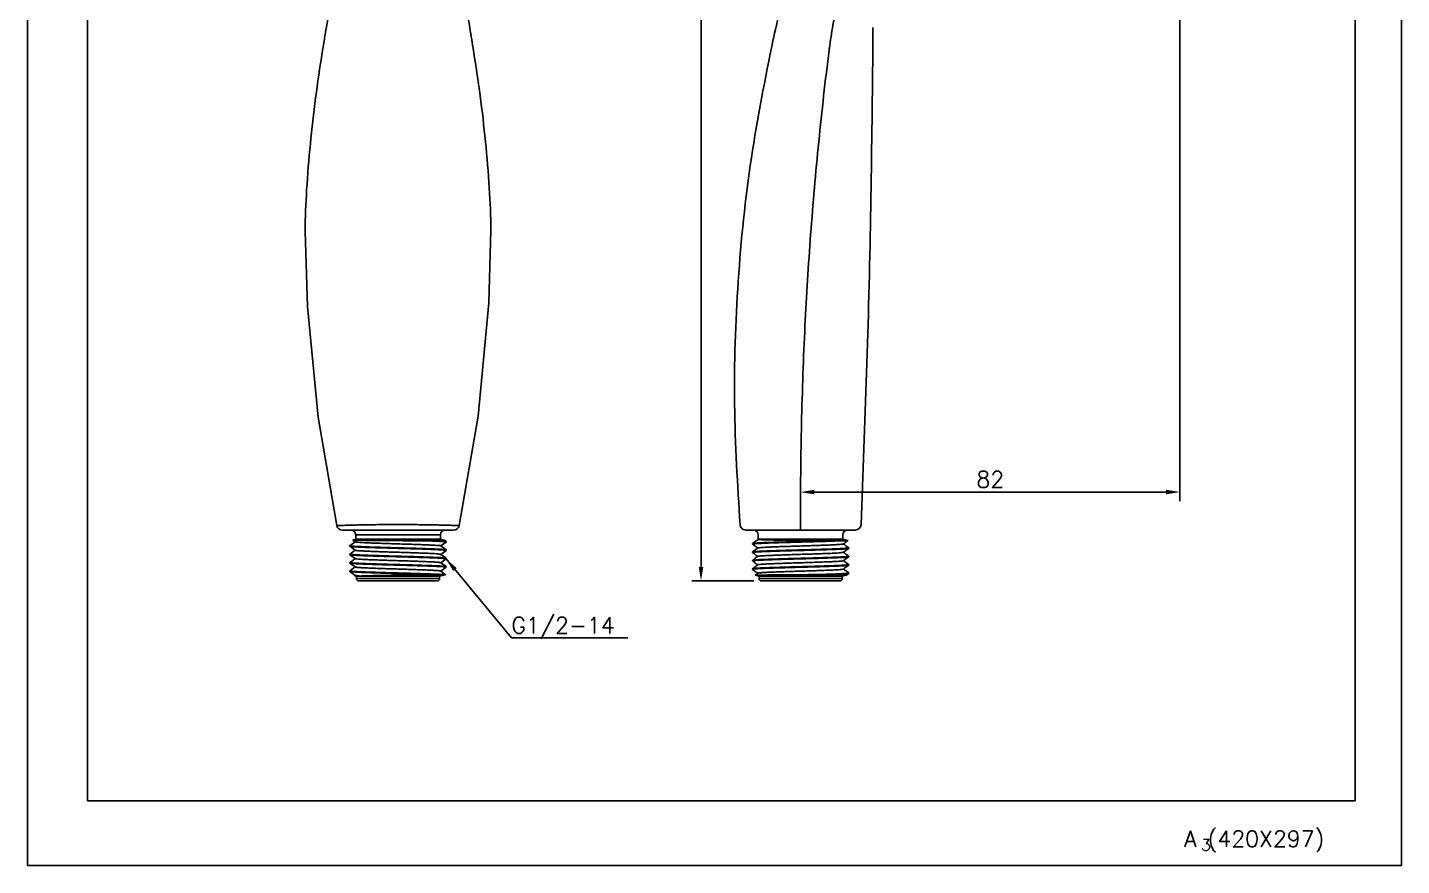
# Model space of a CAD drawing. Extents: x -1802 to -1505, y -7177 to -6757.
# Drawn here: x -1802.3 to -1505.3, y -7177 to -6995.7 of the extents above; entities that cross this region are included whole.
import ezdxf

# ---------------------------------------------------------------- set-up
doc = ezdxf.new("R2010")
doc.units = 0
doc.header["$LTSCALE"] = 5
doc.header["$MEASUREMENT"] = 0
doc.layers.get('0').update_dxf_attribs({"color": 2, "linetype": 'CONTINUOUS'})
for name, color, linetype in [('D', 2, 'CONTINUOUS'), ('DWG', 7, 'CONTINUOUS'), ('TXT', 4, 'CONTINUOUS')]:
    doc.layers.add(name, color=color, linetype=linetype)
doc.styles.add('GHS', font='romans', dxfattribs={"bigfont": 'ghs'})
doc.dimstyles.new('STANDARD$7', dxfattribs={"dimtxt": 3.5, "dimasz": 3, "dimexe": 1, "dimexo": 1, "dimgap": 1, "dimtad": 1, "dimdec": 4, "dimzin": 0, "dimdsep": 46, "dimtxsty": 'GHS', "dimcen": 1, "dimclrd": 256, "dimclre": 256, "dimclrt": 256, "dimadec": 3, "dimazin": 0, "dimtfac": 1, "dimtdec": 4, "dimtmove": 0, "dimatfit": 0, "dimfxl": 0, "dimtolj": 1, "dimtzin": 0, "dimlwd": -1, "dimlwe": -1, "dimarcsym": 0})

# ---------------------------------------------------------------- blocks, each defined once
blk = doc.blocks.new('BORDER')
for p, q in [((1.00000000000004, 1.00000000000004), (0, 1.00000000000004)), ((0, 1.00000000000004), (0, 0)), ((0, 0), (1.00000000000004, 0))]:
    blk.add_line(p, q)

msp = doc.modelspace()

# ---------------------------------------------------------------- linework, layer by layer
at = {"layer": 'D', "color": 2}
for p, q in [((-1656.7477346866, -6864.900858355369), (-1656.7477346866, -7112.367525693599)), ((-1553.228495841197, -6942.290187967841), (-1553.228495841197, -7098.170144921132)), ((-1635.226603688978, -7101.914151729467), (-1635.226603688978, -7094.170144921132)), ((-1632.226603688978, -7096.170144921132), (-1556.228495841197, -7096.170144921132)), ((-1645.373753361874, -7115.367525693599), (-1658.7477346866, -7115.367525693599))]:
    msp.add_line(p, q, dxfattribs=at)
for points in [[(-1632.226603688978, -7095.670144921132), (-1632.226603688978, -7096.670144921132), (-1635.226603688978, -7096.170144921132)], [(-1556.228495841197, -7095.670144921132), (-1556.228495841197, -7096.670144921132), (-1553.228495841197, -7096.170144921132)], [(-1657.2477346866, -7112.367525693599), (-1656.2477346866, -7112.367525693599), (-1656.7477346866, -7115.367525693599)]]:
    msp.add_solid(points, dxfattribs=at)
at = {"layer": 'DWG'}
for p, q in [((-1635.22653999392, -7104.391533423235), (-1635.226603465297, -7103.414181411838)), ((-1734.247275172061, -7104.391533425678), (-1710.245629510919, -7104.391533425678)), ((-1732.639156449204, -7107.764195253107), (-1731.504718008633, -7106.925033423106)), ((-1732.003285320347, -7106.556216227107), (-1731.999624780061, -7106.55314455225)), ((-1731.488247772918, -7106.937217536535), (-1732.003285320347, -7106.556216227107)), ((-1731.396483844918, -7106.391533425678), (-1731.999626860633, -7106.553145109679)), ((-1731.396483844918, -7105.391533425678), (-1713.096483844918, -7105.391533425678)), ((-1731.396483844918, -7105.391533425678), (-1731.396483844918, -7106.391533425678)), ((-1731.396483844918, -7106.391533425678), (-1713.096483844918, -7106.391533425678)), ((-1715.661883296061, -7106.72646991625), (-1713.071867887204, -7106.72646991625)), ((-1713.096483844918, -7105.391533425678), (-1713.096483844918, -7106.391533425678)), ((-1713.096483844918, -7106.391533425678), (-1712.146927701204, -7106.645966227678)), ((-1711.853811241204, -7106.992871598821), (-1712.988249681204, -7107.832033423107)), ((-1712.146948436919, -7106.645960673107), (-1712.13082452149, -7106.652298000821)), ((-1712.13082452149, -7106.652298000821), (-1711.853811240633, -7106.857195253107)), ((-1711.846483844918, -7106.868033432821), (-1711.853811240633, -7106.857195253107)), ((-1711.846483844918, -7106.982033418821), (-1711.853811241204, -7106.992871598821)), ((-1711.846483844918, -7106.868033425679), (-1711.846483844918, -7106.982033425678)), ((-1623.420624763207, -7104.391533424665), (-1647.072135364264, -7104.391533427154)), ((-1644.527346802226, -7106.435703615824), (-1644.523511354971, -7106.43248438428)), ((-1644.370680298057, -7106.391533426515), (-1644.473251182011, -7106.419017210635)), ((-1644.370680299073, -7105.391533424778), (-1644.370680298057, -7106.391533426515)), ((-1626.070680298689, -7106.391533423032), (-1644.370680298057, -7106.391533426515)), ((-1627.170647030405, -7106.726469914398), (-1630.323086804633, -7106.726469916459)), ((-1626.070680298797, -7105.391533424772), (-1626.070680298689, -7106.391533423032)), ((-1626.070680298689, -7106.391533423032), (-1625.0172253232, -7106.673805835123)), ((-1625.013728233162, -7106.676741841046), (-1625.0172253232, -7106.673805835123)), ((-1732.646483844918, -7107.775033420821), (-1732.639156449204, -7107.764195253107)), ((-1732.646483844918, -7107.775033425678), (-1732.646483844918, -7107.889033425678)), ((-1732.646483844918, -7107.889033384536), (-1732.639156448633, -7107.899871598821)), ((-1732.639156449204, -7109.578195253107), (-1732.646483805775, -7109.58900834625)), ((-1732.646483844918, -7109.589033425678), (-1732.646483844918, -7109.703033425678)), ((-1732.639156448633, -7109.713871598821), (-1732.646483838918, -7109.703023592249)), ((-1731.504718008633, -7108.739033423107), (-1732.639156448633, -7107.899871598821)), ((-1732.639156449204, -7109.578195253107), (-1731.504718008633, -7108.739033423107)), ((-1731.504718008633, -7110.553033422821), (-1732.639156448633, -7109.713871598821)), ((-1731.488247772918, -7108.751217536535), (-1731.504718008633, -7108.739033423107)), ((-1713.00471991749, -7107.819849314536), (-1712.988249681204, -7107.832033423107)), ((-1713.00471991749, -7109.633849314536), (-1712.988249681204, -7109.646033422821)), ((-1712.988249681204, -7107.832033423107), (-1711.853811240633, -7108.671195253107)), ((-1711.853811241204, -7108.806871598821), (-1712.988249681204, -7109.646033422821)), ((-1712.988249681204, -7109.646033422821), (-1711.853811240633, -7110.485195253107)), ((-1711.853811240633, -7108.671195253107), (-1711.846483850919, -7108.682043265964)), ((-1711.853811241204, -7108.806871598821), (-1711.846483844918, -7108.796033233392)), ((-1711.846483844918, -7108.682033425678), (-1711.846483844918, -7108.796033425679)), ((-1645.620680297744, -7107.321533426477), (-1645.620680299199, -7107.435533427403)), ((-1645.613352902579, -7109.124695253901), (-1645.620680299253, -7109.135533426368)), ((-1645.620680299253, -7109.135533426368), (-1645.620680297226, -7109.249533426389)), ((-1645.613352902857, -7109.260371598066), (-1645.620680297226, -7109.249533426389)), ((-1624.820680299544, -7108.228533423495), (-1624.828007693919, -7108.217695251816)), ((-1624.828007694192, -7108.353371595984), (-1624.820680297522, -7108.342533423514)), ((-1624.828007695424, -7110.031695251709), (-1624.820680298861, -7110.042533424669)), ((-1624.828007693509, -7110.167371597159), (-1624.820680299032, -7110.156533423405)), ((-1624.820680299544, -7108.228533423495), (-1624.820680297522, -7108.342533423514)), ((-1624.820680298861, -7110.042533424669), (-1624.820680299032, -7110.156533423405)), ((-1732.639156440061, -7111.39219524625), (-1732.646483838918, -7111.40302359225)), ((-1732.646483844918, -7111.403033425679), (-1732.646483844918, -7111.517033425678)), ((-1732.639156448633, -7111.527871598535), (-1732.646483836347, -7111.517045204535)), ((-1732.639156440061, -7111.39219524625), (-1732.039613245204, -7110.948723093964)), ((-1732.638234361204, -7111.391533425678), (-1732.639156440061, -7111.39219524625)), ((-1731.504718008633, -7112.367033422821), (-1732.639156448633, -7111.527871598535)), ((-1732.639156449204, -7113.206195252821), (-1731.504718008633, -7112.367033422821)), ((-1732.039618028919, -7110.948726632821), (-1731.504718008633, -7110.553033422821)), ((-1731.488247772918, -7110.565217536536), (-1731.504718008633, -7110.553033422821)), ((-1731.488247772918, -7112.379217536535), (-1731.504718008633, -7112.367033422821)), ((-1713.00471991749, -7111.44784931425), (-1712.988249681204, -7111.460033422821)), ((-1711.853811241204, -7110.620871598821), (-1712.988249681204, -7111.460033422821)), ((-1712.988249681204, -7111.460033422821), (-1711.853811240633, -7112.299195253107)), ((-1711.853811241204, -7112.434871598535), (-1712.988249681204, -7113.274033422821)), ((-1711.853811240633, -7110.485195253107), (-1711.846483844918, -7110.496033233392)), ((-1711.853811241204, -7110.620871598821), (-1711.846483844918, -7110.61003343025)), ((-1711.853811240633, -7112.299195253107), (-1711.846483844918, -7112.31003343025)), ((-1711.853811241204, -7112.434871598535), (-1711.846483844918, -7112.424033665107)), ((-1711.846483844918, -7110.496033425678), (-1711.846483844918, -7110.610033425678)), ((-1711.846483844918, -7112.310033425678), (-1711.846483844918, -7112.424033425678)), ((-1645.613352904088, -7110.938695253791), (-1645.620680297282, -7110.949533425353)), ((-1645.620680297282, -7110.949533425353), (-1645.620680298736, -7111.06353342628)), ((-1645.613352902174, -7111.07437159924), (-1645.620680298736, -7111.06353342628)), ((-1645.613352902116, -7112.752695252777), (-1645.620680298791, -7112.763533425243)), ((-1645.620680298791, -7112.763533425243), (-1645.620680298048, -7112.877533427457)), ((-1645.613352901486, -7112.888371600418), (-1645.620680298048, -7112.877533427457)), ((-1624.828007693457, -7111.845695250692), (-1624.820680296889, -7111.856533423655)), ((-1624.828007695014, -7111.981371597051), (-1624.820680298344, -7111.970533424582)), ((-1624.820680296889, -7111.856533423655), (-1624.820680298344, -7111.970533424582)), ((-1732.639156449204, -7113.206195252821), (-1732.646483836347, -7113.217045204536)), ((-1732.646483844918, -7113.217033425678), (-1732.646483844918, -7113.331033425678)), ((-1732.639156448633, -7113.341871598535), (-1732.646483804061, -7113.33105897425)), ((-1731.504717863204, -7114.181033530535), (-1732.639156448633, -7113.341871598535)), ((-1731.642786524061, -7114.283173732822), (-1731.504717863204, -7114.181033530535)), ((-1731.639006614918, -7114.286357261107), (-1731.642786524061, -7114.283173732822)), ((-1731.638987672918, -7114.286362341964), (-1731.246483844918, -7114.391533425678)), ((-1731.488247772918, -7114.193217536535), (-1731.504717863204, -7114.181033530535)), ((-1731.246483844918, -7114.391533425678), (-1713.246483844919, -7114.391533425678)), ((-1731.246483844918, -7114.391533425678), (-1731.246483844918, -7114.891533425678)), ((-1731.246483844918, -7114.891533425678), (-1713.246483844919, -7114.891533425678)), ((-1730.746483587204, -7115.391533425678), (-1713.746484102633, -7115.391533425678)), ((-1714.763292252347, -7114.01640455625), (-1712.560832924632, -7114.01640455625)), ((-1711.953356098633, -7114.04504089025), (-1713.246483844919, -7114.391533425678)), ((-1713.246483844919, -7114.391533425678), (-1713.246483844919, -7114.891533425678)), ((-1713.00471991749, -7113.26184931425), (-1712.988249681204, -7113.274033422821)), ((-1712.988249681204, -7113.274033422821), (-1711.94988945749, -7114.042130383393)), ((-1645.063496084483, -7114.165701617766), (-1644.220680299332, -7114.391533426641)), ((-1644.220680299332, -7114.391533426641), (-1626.220680297523, -7114.391533423433)), ((-1644.220680299332, -7114.391533426641), (-1644.220680297542, -7114.891533425316)), ((-1626.220680297017, -7114.8915334243), (-1644.220680297542, -7114.891533425316)), ((-1626.720680297377, -7115.391533425678), (-1643.720680296161, -7115.391533425678)), ((-1627.998364630184, -7114.016404554055), (-1631.432782959045, -7114.016404556316)), ((-1625.312786327177, -7114.148263967541), (-1626.220680297523, -7114.391533423433)), ((-1626.220680297523, -7114.391533423433), (-1626.220680297017, -7114.8915334243)), ((-1625.296373259875, -7114.141810415782), (-1625.312786327177, -7114.148263967541)), ((-1624.828007692769, -7113.659695251869), (-1624.820680298399, -7113.670533423546)), ((-1624.828007694331, -7113.795371598227), (-1624.820680296377, -7113.784533423564)), ((-1624.820680298399, -7113.670533423546), (-1624.820680296377, -7113.784533423564))]:
    msp.add_line(p, q, dxfattribs=at)
for points in [[(-1735.467201685204, -7103.414054865964), (-1739.51789292349, -7079.99924501625), (-1741.80185540149, -7056.031660376536), (-1742.344053303776, -7039.719921127107)], [(-1702.152455943204, -7039.532424063107), (-1702.63748185149, -7055.211203575964), (-1704.93983982549, -7079.72330912425), (-1709.025733106061, -7103.414191803107)]]:
    msp.add_lwpolyline(points, dxfattribs=at)
for centre, radius, start, end in [((-1734.247270196061, -7103.141533425678), 1.25, 192.5926319561871, 270.0000011461119), ((-1710.24567797549, -7103.141533425678), 1.25, 270.0020099592962, 347.401442410195), ((-1623.418451621508, -7103.141533423991), 1.24999999936, 270.0000000984883, 357.5638617606839), ((-1732.396483844918, -7105.391533425678), 0.9999999999999998, 0, 89.99999829951365), ((-1712.096483844919, -7105.391533425678), 0.9999999999999998, 90.00000170051241, 180), ((-1645.370680298622, -7105.391533427079), 0.9999999989799999, 6.305335156032889e-09, 90.00000000618809), ((-1625.070680299254, -7105.391533422468), 0.9999999989799999, 94.99988284487985, 180.0000000063053), ((-1730.746483844919, -7114.891533425678), 0.4999999999999999, 180, 270), ((-1713.746483844918, -7114.891533425678), 0.4999999999999999, 270, 0), ((-1643.720680297956, -7114.891533427), 0.50000000076, 180.0000000063053, 270.0000000062923), ((-1626.720680297883, -7114.891533424811), 0.50000000076, 270.0000000062923, 6.305335156032889e-09)]:
    msp.add_arc(centre, radius, start, end, dxfattribs=at)
for points in [[(-1639.499914970236, -6991.144323476487), (-1641.043057062416, -6997.729592179848)], [(-1627.928753507603, -6993.583149757749), (-1628.237073230523, -6995.198094781647), (-1629.012547977927, -7000.149477871206)], [(-1619.634880300389, -7002.359074633127), (-1619.620898190562, -7000.475783193764), (-1619.603431550678, -6997.855024587753), (-1619.593830500102, -6996.244003851737)], [(-1619.613302034003, -6996.080465659887), (-1619.605771858538, -6996.085520177829), (-1619.597652255151, -6996.091967379894), (-1619.593551753263, -6996.097164466615), (-1619.593135857387, -6996.099385985379)], [(-1619.612629337368, -6995.976313691496), (-1619.605050597835, -6995.981379668036), (-1619.596948198868, -6995.987781296706), (-1619.592846858388, -6995.992937056099), (-1619.592422475812, -6995.995166061914)], [(-1619.593830500102, -6996.244003851737), (-1619.593010342837, -6996.099386614196)], [(-1619.593010265425, -6996.099385090435), (-1619.592344730442, -6996.001068493137), (-1619.592297758543, -6995.995165172564)], [(-1619.592323701544, -6995.99841324656), (-1619.589998705448, -6995.776498908265)], [(-1619.589998705448, -6995.776498908265), (-1619.588513080966, -6995.671868950445)], [(-1641.142938696448, -6998.176555007134), (-1645.871800656629, -7023.895820736065), (-1648.710682901032, -7050.524937384957), (-1649.505462572748, -7077.249595412023), (-1648.317768054796, -7103.244964794655)], [(-1641.043057329686, -6997.729591696459), (-1641.142938756558, -6998.176550140901)], [(-1641.142785058812, -6998.176604360153), (-1641.140093342754, -6998.172588229942), (-1641.131268833373, -6998.168544632804), (-1641.116580411344, -6998.165495725281), (-1641.09602337786, -6998.163456242565), (-1641.037284686478, -6998.162464465744), (-1641.009758835664, -6998.163146777641)], [(-1629.012547977927, -7000.149477871206), (-1629.068740640324, -7000.585748885012)], [(-1629.068740640324, -7000.585748885012), (-1630.243888015058, -7010.432571574194), (-1631.303601365797, -7020.375775381528), (-1632.242145118323, -7030.386225763766), (-1633.054460778046, -7040.424675880037), (-1633.731649223137, -7050.357404076123), (-1634.280562265947, -7060.236159132081), (-1634.722397556763, -7070.579416592059), (-1635.039573608805, -7081.408226105123)], [(-1622.169513089676, -7103.194668436533), (-1620.960444938824, -7070.410505755169), (-1620.10145084887, -7036.558102265783), (-1619.641562910023, -7003.205956809026)], [(-1619.660780105796, -7003.185930416126), (-1619.655410308794, -7003.189735371926), (-1619.646176252585, -7003.197530685969), (-1619.641890496737, -7003.203922166432), (-1619.641727600583, -7003.205929765239)], [(-1619.641562592064, -7003.205937797886), (-1619.638547420081, -7002.827824081927), (-1619.638116520516, -7002.773233364078)], [(-1619.638116509902, -7002.773230190838), (-1619.634880300389, -7002.359074633127)], [(-1635.039573608805, -7081.408226105123), (-1635.150731877424, -7087.36526385557), (-1635.215690674988, -7093.160537933311), (-1635.226603688978, -7103.414151729467)], [(-1648.317564346012, -7103.244948009735), (-1648.220680025717, -7103.634126218284), (-1647.948408922064, -7104.032675399042), (-1647.54544576577, -7104.298347429532), (-1647.071883609407, -7104.391533426124)], [(-1627.170647030407, -7106.726469914397), (-1628.254870389617, -7106.770144045372), (-1629.498209293875, -7106.813818610811), (-1630.872271935615, -7106.857493699914), (-1632.345671850459, -7106.901169168743), (-1633.884767196148, -7106.944845331629), (-1635.454408697644, -7106.988522339784), (-1637.018710317026, -7107.032199329782), (-1638.541921159763, -7107.075875802849), (-1639.989260336369, -7107.119552128072), (-1641.327677562236, -7107.163228647789), (-1642.526593380666, -7107.206905191648), (-1643.558619796529, -7107.250581715565), (-1644.400180610381, -7107.294258112727), (-1645.032054189152, -7107.337934402419), (-1645.439810179826, -7107.381610856258), (-1645.614131080267, -7107.42528697982), (-1645.611856805655, -7107.428811915869)], [(-1644.489066957585, -7106.479044473485), (-1644.810862881952, -7106.717097329099), (-1645.233846180548, -7107.029985031616), (-1645.61335290327, -7107.310695252721)], [(-1645.594028505165, -7107.310004324108), (-1645.593817496122, -7107.300778322531), (-1645.358742884006, -7107.256599707117), (-1644.886739209401, -7107.212421027186), (-1644.188847090913, -7107.168242872589), (-1643.281377118733, -7107.124064950755), (-1642.185533261927, -7107.079887030395), (-1640.926930573661, -7107.035709302569), (-1639.534980731561, -7106.991531682765), (-1638.042223746775, -7106.947354472093), (-1636.483538688371, -7106.90317747573), (-1634.895328081541, -7106.859000078147), (-1633.314720375068, -7106.814822673955), (-1631.778681567892, -7106.77064611481), (-1630.323086804631, -7106.726469916459)], [(-1644.527346800946, -7106.43570361363), (-1644.478914018312, -7106.471533383985)], [(-1644.523511354974, -7106.432484384279), (-1644.510418750785, -7106.429602407515)], [(-1644.510418750785, -7106.429602407515), (-1644.488462592242, -7106.426918674812)], [(-1644.478914012251, -7106.47153346408), (-1644.489066957585, -7106.479044473485)], [(-1644.488462592242, -7106.426918674812), (-1644.457756356956, -7106.425407255308)], [(-1644.462444226382, -7106.459349315814), (-1644.478914012251, -7106.47153346408)], [(-1644.465927825393, -7106.456840679995), (-1644.314050765868, -7106.418328346417)], [(-1644.457756356956, -7106.425407255308), (-1644.369445553456, -7106.420985345405)], [(-1644.369445553456, -7106.420985345405), (-1644.314050765868, -7106.418328346417)], [(-1644.314050765868, -7106.418328346417), (-1644.053866484331, -7106.442396935502), (-1643.599575549361, -7106.466295744633), (-1642.96235752253, -7106.489993803383), (-1642.14316128324, -7106.5138547084), (-1641.15047631377, -7106.537932811385), (-1640.00934392924, -7106.562018057706), (-1638.757927896336, -7106.585820592226), (-1637.42673272785, -7106.609307848477), (-1636.028408463366, -7106.632756966004), (-1634.580747134507, -7106.656336304161), (-1633.122464887304, -7106.679893900989), (-1631.69477325234, -7106.703251249173), (-1630.323086804631, -7106.726469916459)], [(-1627.170647030407, -7106.726469914397), (-1626.38652229758, -7106.716038596045), (-1625.765572991037, -7106.705508508295), (-1625.323335236491, -7106.694886902513), (-1625.073306285092, -7106.684286878157), (-1625.013463145165, -7106.677201960234)], [(-1625.962446577663, -7107.378533379444), (-1625.635599561425, -7107.136743572358), (-1625.212615914433, -7106.823855355668), (-1625.013728233164, -7106.676741841045)], [(-1645.620680297226, -7109.24953342639), (-1645.614318515031, -7109.230072855388)], [(-1624.820680299548, -7108.228533423493), (-1624.936778682432, -7108.271712532335), (-1625.288330467657, -7108.315440923398), (-1625.868192231236, -7108.359225646354), (-1626.654029632463, -7108.402583851423), (-1627.622986053885, -7108.445546706372), (-1628.761844637163, -7108.488579096738), (-1630.042073064295, -7108.531552029819), (-1631.440879243125, -7108.57464584826), (-1632.921473015406, -7108.617675048673), (-1634.472409563908, -7108.661243245164), (-1636.045899748194, -7108.704965868632), (-1637.588705476856, -7108.748352200378), (-1639.061952874001, -7108.791255014644), (-1640.455931262152, -7108.834331338452), (-1641.729968598926, -7108.877279128927), (-1642.863140103242, -7108.920346182439), (-1643.824390663279, -7108.963305804222), (-1644.595459555013, -7109.006263227966), (-1645.159406268376, -7109.049224908387), (-1645.505113241055, -7109.092453420572), (-1645.61821899318, -7109.122629542828)], [(-1624.820680298861, -7110.04253342467), (-1624.935507836358, -7110.085475118905), (-1625.281510164602, -7110.12880006585), (-1625.854637601446, -7110.172362683299), (-1626.635552477561, -7110.215677145767), (-1627.603469588177, -7110.258752135282), (-1628.747296987042, -7110.302063475412), (-1630.029660727432, -7110.345154540608), (-1631.424395823327, -7110.388154512659), (-1632.902761476181, -7110.43114232153), (-1634.437761540771, -7110.474278787939), (-1635.985157448596, -7110.517274694293), (-1637.520558163503, -7110.56041088981), (-1638.999039974055, -7110.603378052232), (-1640.403883822808, -7110.646661974267), (-1641.704866605861, -7110.690386746545), (-1642.856242937931, -7110.734064026049), (-1643.822723495739, -7110.777223440618), (-1644.596927645184, -7110.820357394347), (-1645.161788443761, -7110.863449730389), (-1645.505299564689, -7110.906488227221), (-1645.618213479101, -7110.936627284214)], [(-1645.614335690817, -7111.044108811444), (-1645.505492640652, -7111.020524324342), (-1645.161964397728, -7110.977466359172), (-1644.592925716773, -7110.934100853841), (-1643.814989785382, -7110.890841818607), (-1642.847161344865, -7110.847692962541), (-1641.698748892435, -7110.804169595703), (-1640.406309133942, -7110.760739638965), (-1639.010799944293, -7110.717728540977), (-1637.531396774934, -7110.674719449694), (-1635.995101101133, -7110.631551491702), (-1634.446570324987, -7110.588524011046), (-1632.910267065753, -7110.545356034848), (-1631.430850658355, -7110.5023469551), (-1630.035208232787, -7110.459332231555), (-1628.742494950299, -7110.415893112119), (-1627.593940881445, -7110.372363337898), (-1626.626115489697, -7110.329212445119), (-1625.84829130442, -7110.285956800992), (-1625.279375477861, -7110.242598531531), (-1624.935878685888, -7110.199544531728), (-1624.823151588925, -7110.169441413175)], [(-1645.614318515031, -7109.230072855388), (-1645.505299566827, -7109.206488226973), (-1645.161788445899, -7109.163449730141), (-1644.596927647321, -7109.120357394098), (-1643.822723497876, -7109.07722344037), (-1642.856242937878, -7109.034064027084), (-1641.704866607999, -7108.990386746296), (-1640.403883821471, -7108.946661973112), (-1638.999039974002, -7108.903378053266), (-1637.520558162166, -7108.860410888653), (-1635.985157448543, -7108.817274695329), (-1634.437761542909, -7108.774278787691), (-1632.902761477035, -7108.73114231909), (-1631.424395824181, -7108.68815451022), (-1630.029660727372, -7108.645154541647), (-1628.747296986989, -7108.602063476447), (-1627.60346958684, -7108.558752134125), (-1626.635552479706, -7108.515677145515), (-1625.854637600109, -7108.472362682142), (-1625.281510164549, -7108.428800066886), (-1624.935507837212, -7108.385475116466), (-1624.823159749533, -7108.355444797054)], [(-1645.613352902636, -7107.446371600365), (-1645.2287446827, -7107.730855357675), (-1644.805761036871, -7108.043743575139), (-1644.533824035438, -7108.244911890173)], [(-1644.478914016323, -7108.285533468355), (-1644.810862879981, -7108.531097328084), (-1645.23384617986, -7108.843985032792), (-1645.613352902577, -7109.124695253902)], [(-1645.613352902856, -7109.260371598067), (-1645.228744684211, -7109.544855357564), (-1644.805761037091, -7109.85774357284), (-1644.533824033474, -7110.058911889155)], [(-1644.478914017833, -7110.099533468245), (-1644.810862879294, -7110.345097329261), (-1645.233846180087, -7110.657985030491), (-1645.613352901897, -7110.938695255075)], [(-1645.611856805655, -7107.428811915869), (-1645.604578001639, -7107.436369862078)], [(-1645.59337158036, -7107.318176514123), (-1645.594028505165, -7107.310004324108)], [(-1644.533824035438, -7108.244911890173), (-1644.478914018531, -7108.285533381687)], [(-1644.533824033474, -7110.058911889155), (-1644.478914020041, -7110.099533381575)], [(-1644.462444224417, -7108.273349314795), (-1644.478914016323, -7108.285533468355)], [(-1644.462444225921, -7110.087349314688), (-1644.478914017833, -7110.099533468245)], [(-1644.455720291252, -7110.085003776906), (-1644.456240453775, -7110.083399528316), (-1644.258563707005, -7110.037586138204), (-1643.833782719736, -7109.99177274914), (-1643.192571402177, -7109.945959359734), (-1642.351042134665, -7109.900145968792), (-1641.330340895422, -7109.854332579311), (-1640.156115894086, -7109.808519189481), (-1638.857873102122, -7109.762705799046), (-1637.468234805526, -7109.716892408525), (-1636.022119881407, -7109.671079019015), (-1634.555866359219, -7109.625265628281), (-1633.106318303479, -7109.579452240141), (-1631.70990000579, -7109.53363885018), (-1630.401700715047, -7109.487825459354), (-1629.214592909084, -7109.442012069528), (-1628.178406268521, -7109.396198678862), (-1627.319178126759, -7109.350385289217), (-1626.658499200958, -7109.304571899233), (-1626.212971052869, -7109.258758509558), (-1625.99378892796, -7109.212945120802), (-1625.994087242532, -7109.206163385506)], [(-1644.453129546297, -7108.283406496072), (-1644.404065635227, -7108.250863936995), (-1644.113580524572, -7108.205050548393), (-1643.599634315705, -7108.159237157038), (-1642.875141466493, -7108.11342376791), (-1641.958307057527, -7108.067610376653), (-1640.872169336502, -7108.021796986134), (-1639.644020804135, -7107.975983597295), (-1638.304722424699, -7107.930170207757), (-1636.887928129826, -7107.884356817345), (-1635.429239172936, -7107.838543426674), (-1633.965309544929, -7107.792730038159), (-1632.532924912886, -7107.746916648281), (-1631.168078289139, -7107.701103256888), (-1629.905065586956, -7107.655289866902), (-1628.775623830562, -7107.609476478192), (-1627.808133673194, -7107.563663087444), (-1627.026906238234, -7107.51784969749), (-1626.451572234626, -7107.472036309502), (-1626.096588675759, -7107.426222918233), (-1625.978312400764, -7107.391583787781)], [(-1625.978916370852, -7107.390717535195), (-1625.962446577663, -7107.378533379444)], [(-1625.978916370172, -7109.204717536369), (-1625.962446576976, -7109.19253338062)], [(-1625.902439640482, -7107.422925556969), (-1625.962446581127, -7107.378533465733)], [(-1625.962446576976, -7109.19253338062), (-1625.63559955946, -7108.950743571339), (-1625.212615912469, -7108.637855354649), (-1624.828007694196, -7108.353371595982)], [(-1625.902439640702, -7109.236925554671), (-1625.96244658044, -7109.192533466909)], [(-1625.962446577196, -7111.006533378322), (-1625.635599563539, -7110.764743575612), (-1625.21261591654, -7110.451855358924), (-1624.828007693509, -7110.167371597159)], [(-1624.828007693924, -7108.217695251813), (-1625.207514416447, -7107.936985030372), (-1625.630497716274, -7107.624097327712), (-1625.902439640482, -7107.422925556969)], [(-1624.828007695428, -7110.031695251707), (-1625.207514416666, -7109.750985028073), (-1625.630497716493, -7109.438097325413), (-1625.902439640702, -7109.236925554671)], [(-1645.620680298736, -7111.06353342628), (-1645.614335690817, -7111.044108811444)], [(-1645.620680298049, -7112.877533427456), (-1645.614423802373, -7112.858243241937)], [(-1624.82068029689, -7111.856533423655), (-1624.935878685035, -7111.899544534168), (-1625.279375475723, -7111.942598531778), (-1625.848291304473, -7111.985956799956), (-1626.62611548975, -7112.029212444084), (-1627.593940882782, -7112.072363339053), (-1628.742494948161, -7112.115893112368), (-1630.03520823284, -7112.15933223052), (-1631.430850659693, -7112.202346956256), (-1632.910267063616, -7112.245356035096), (-1634.446570322849, -7112.288524011295), (-1635.995101102477, -7112.331551492855), (-1637.531396774988, -7112.374719448659), (-1639.010799944339, -7112.417728539946), (-1640.406309134002, -7112.460739637926), (-1641.698748892487, -7112.504169594667), (-1642.847161342727, -7112.54769296279), (-1643.814989785442, -7112.590841817569), (-1644.592925716826, -7112.634100852805), (-1645.161964395591, -7112.677466359422), (-1645.505492640705, -7112.720524323306), (-1645.618208755105, -7112.750625333952)], [(-1645.614423802373, -7112.858243241937), (-1645.505844521418, -7112.834590187441), (-1645.15907423305, -7112.791193616979), (-1644.584982413331, -7112.747593052565), (-1643.803442859014, -7112.70427340537), (-1642.83570102363, -7112.661225438209), (-1641.693223306141, -7112.617973570071), (-1640.412842987659, -7112.574948931552), (-1639.017751894321, -7112.531935809626), (-1637.539926993271, -7112.488962343591), (-1636.005548182198, -7112.445842324419), (-1634.458743683253, -7112.402862872128), (-1632.923867055659, -7112.359743191856), (-1631.445522887652, -7112.31678420603), (-1630.037656887266, -7112.273410645093), (-1628.734998935155, -7112.229627014745), (-1627.583142899401, -7112.185922067805), (-1626.617114070864, -7112.142768167697), (-1625.843856912709, -7112.099672489614), (-1625.279901370719, -7112.056648224677), (-1624.936067884042, -7112.013579903177), (-1624.823146831078, -7111.983439450364)], [(-1645.613352902175, -7111.074371599239), (-1645.22874467476, -7111.358855363877), (-1644.805761027641, -7111.671743579152), (-1644.533824030589, -7111.872911891619)], [(-1644.478914017146, -7111.913533469422), (-1644.810862886848, -7112.159097334441), (-1645.233846187634, -7112.471985035674), (-1645.613352902117, -7112.752695252777)], [(-1645.613352901488, -7112.888371600417), (-1645.228744677171, -7113.172855360294), (-1644.805761031335, -7113.485743577762), (-1644.5338240321, -7113.686911891509)], [(-1644.533824030589, -7111.872911891619), (-1644.478914019348, -7111.913533382756)], [(-1644.462444225241, -7111.901349315862), (-1644.478914017146, -7111.913533469422)], [(-1644.465044151127, -7111.898324579034), (-1644.331065252585, -7111.863308947159), (-1643.966058747332, -7111.817730481664), (-1643.383541355805, -7111.772152017065), (-1642.598001170538, -7111.726573548005), (-1641.628975770562, -7111.68099508364), (-1640.500566299656, -7111.635416616917), (-1639.240838014971, -7111.589838150092), (-1637.881122282623, -7111.54425968237), (-1636.455237303252, -7111.498681218471), (-1634.998647011098, -7111.45310275078), (-1633.547579024319, -7111.407524284203), (-1632.138123614818, -7111.361945819517), (-1630.805336089887, -7111.316367351159), (-1629.582364901433, -7111.270788886065), (-1628.49962721234, -7111.225210418521), (-1627.584052351707, -7111.179631953008), (-1626.858412069416, -7111.134053486825), (-1626.340754139164, -7111.088475020299), (-1626.04395350465, -7111.042896552398), (-1625.986269010871, -7111.009868770259)], [(-1644.458936724414, -7113.720417541702), (-1644.377172488379, -7113.686447599407), (-1644.057048695008, -7113.640869134905), (-1643.51715095429, -7113.595290668171), (-1642.770907346154, -7113.549712201024), (-1641.83687808488, -7113.504133734044), (-1640.7382939004, -7113.458555267327), (-1639.50247826104, -7113.412976802297), (-1638.160167777931, -7113.367398334885), (-1636.744747764565, -7113.321819868285), (-1635.291421868428, -7113.27624140328), (-1633.836336523319, -7113.230662936089), (-1632.415681916775, -7113.185084469405), (-1631.064791891678, -7113.139506003181), (-1629.817265147477, -7113.093927535755), (-1628.704129573472, -7113.048349070641), (-1627.75307054585, -7113.002770604366), (-1626.987742350958, -7112.9571921362), (-1626.427179869695, -7112.911613671653), (-1626.085325145197, -7112.866035203773), (-1625.9795502288, -7112.831765816598)], [(-1625.978916370392, -7111.01871753407), (-1625.962446577196, -7111.006533378322)], [(-1625.978916369711, -7112.832717535243), (-1625.962446576515, -7112.820533379495)], [(-1625.902439637825, -7111.050925557131), (-1625.962446578469, -7111.006533465895)], [(-1625.962446576515, -7112.820533379495), (-1625.635599566327, -7112.578743577697), (-1625.212615919335, -7112.265855361005), (-1624.828007695014, -7111.981371597051)], [(-1625.902439637144, -7112.864925558304), (-1625.962446579972, -7112.820533465788)], [(-1624.828007693457, -7111.845695250692), (-1625.207514411604, -7111.564985031815), (-1625.630497713622, -7111.25209732787), (-1625.902439637825, -7111.050925557131)], [(-1624.82800769277, -7113.659695251868), (-1625.207514408726, -7113.378985034275), (-1625.630497708553, -7113.066097331613), (-1625.902439637144, -7112.864925558304)], [(-1645.067636303212, -7114.161548072682), (-1644.995827070439, -7114.154201038908), (-1644.706096699003, -7114.142658654976), (-1644.203549728383, -7114.131205974869), (-1643.499286325787, -7114.119797505006), (-1642.600678471837, -7114.108331215237), (-1641.515345578473, -7114.096726089025), (-1640.27362992176, -7114.085096229607), (-1638.919329418289, -7114.073583931168), (-1637.488642087218, -7114.062214885784), (-1635.984458518652, -7114.050757890214), (-1634.440445040206, -7114.039224889892), (-1632.909138151505, -7114.027752305357), (-1631.43278295905, -7114.016404556312)], [(-1644.478914015176, -7113.727533468407), (-1644.810862883593, -7113.973097331234), (-1645.067121231697, -7114.162658385525)], [(-1644.5338240321, -7113.686911891509), (-1644.478914019575, -7113.727533380455)], [(-1644.46244422546, -7113.715349313563), (-1644.478914015176, -7113.727533468407)], [(-1631.43278295905, -7114.016404556312), (-1630.030146705153, -7113.973170110594), (-1628.743672746893, -7113.929934906076), (-1627.602190857944, -7113.886699991671), (-1626.631267863067, -7113.843466295752), (-1625.852604914211, -7113.800232809838), (-1625.283628479871, -7113.756999603385), (-1624.937068086212, -7113.713766416636), (-1624.8206802984, -7113.670533423545)], [(-1627.998364630188, -7114.016404554053), (-1627.06516540167, -7113.977798584364), (-1626.278779420939, -7113.939257910033), (-1625.651450596273, -7113.900713200753), (-1625.193392134388, -7113.862059527361), (-1624.913863140656, -7113.823210044482), (-1624.823851970804, -7113.797655041912)], [(-1627.998364630188, -7114.016404554053), (-1627.134198686622, -7114.038226341935), (-1626.425159989645, -7114.060080381458), (-1625.881749880435, -7114.081985163286), (-1625.511579147169, -7114.103991460874), (-1625.320704447307, -7114.126158624622), (-1625.309759113379, -7114.143676011542)], [(-1625.296373259874, -7114.141810415782), (-1625.212615914802, -7114.079855355604), (-1624.828007693049, -7113.795371596034)]]:
    msp.add_spline(points, degree=3, dxfattribs=at)
for points, start_tangent, end_tangent in [([(-1737.458312681776, -6993.908535158535), (-1737.72488398149, -6995.57200605225), (-1738.542715902061, -7000.58572063825)], (-0.1562702714535558, -0.987714332314679), (-0.1592857229715854, -0.9872325250200277)), ([(-1707.086077516347, -6993.583149759107), (-1706.828570534632, -6995.198094783393), (-1706.020901686918, -7000.149477871679)], (0.1553266761018233, -0.9878631604079381), (0.1600152400147834, -0.9871145439932548)), ([(-1706.020901686918, -7000.149477871679), (-1705.99730878549, -7000.295113903964), (-1705.973783542347, -7000.440540636821), (-1705.950332829776, -7000.585748886821)], (0.1600152398454537, -0.9871145440207038), (0.1592875793883915, -0.9872322254933673)), ([(-1738.612767159204, -7001.020866575964), (-1740.065475989776, -7010.914392004535), (-1741.195847624061, -7020.84477479625), (-1741.995661092347, -7030.817747234535), (-1742.344027014061, -7039.719921462821)], (-0.15861227691381, -0.987340946994612), (-0.01277814155517534, -0.9999183562163444)), ([(-1738.542715902061, -7000.58572063825), (-1738.566080428061, -7000.730643951964), (-1738.589430821775, -7000.87569725625), (-1738.612767159204, -7001.020866575964)], (-0.1592857227173824, -0.9872325250610421), (-0.1586122767512715, -0.987340947020723)), ([(-1705.950332829776, -7000.585748886821), (-1704.490492733776, -7010.432571575679), (-1703.343543464633, -7020.375775381964), (-1702.523800440633, -7030.38622576425), (-1702.152381925204, -7039.532423046821)], (0.1592875791764021, -0.9872322255275714), (0.0137283093280335, -0.9999057623211269)), ([(-1735.467201630061, -7103.414055628821), (-1735.40390452749, -7103.411860189107), (-1735.304429814633, -7103.408671252821), (-1735.141415254347, -7103.403524255964), (-1734.901142206061, -7103.396012367107), (-1734.570161340918, -7103.385772918536), (-1734.136988353204, -7103.372672840821), (-1733.594411561204, -7103.356941709107), (-1732.938662106918, -7103.338825812822), (-1732.169979172347, -7103.318788895964), (-1731.288045980633, -7103.297466551964), (-1730.267929460918, -7103.275512345107), (-1729.046073378347, -7103.252785271964), (-1727.553008128633, -7103.229943180536), (-1725.751858607204, -7103.209852995107), (-1723.672640446633, -7103.197105374536), (-1721.508575195204, -7103.195390800821), (-1719.473296082918, -7103.204438517964), (-1717.697734915776, -7103.220908280821), (-1716.214162212633, -7103.240859998821), (-1714.992171915204, -7103.26126299225), (-1713.972677253776, -7103.281087265393), (-1713.085336526633, -7103.300599603393), (-1712.276397982918, -7103.320310388821), (-1711.540883198918, -7103.339537354535), (-1710.894723288347, -7103.357419228249), (-1710.349478283776, -7103.373252418821), (-1709.909632100347, -7103.38655156825), (-1709.573597500061, -7103.396902501964), (-1709.332409659775, -7103.404380124821), (-1709.172908438061, -7103.409368634536), (-1709.025733268061, -7103.414192487964)], (0.9993387041048243, 0.03636144218936865), (0.9994232216962646, -0.03395915096493272)), ([(-1722.246483844918, -7106.673805835393), (-1723.81894590349, -7106.661867903393), (-1725.359545381204, -7106.64977159025), (-1726.81045419349, -7106.637668164821), (-1728.121689388061, -7106.625699679107), (-1729.27296006749, -7106.613802539679), (-1730.246785741776, -7106.601898660249), (-1731.023993450347, -7106.589936683393), (-1731.582421602918, -7106.577973949393), (-1731.91130734749, -7106.565964180535), (-1732.001922646061, -7106.553735668535)], (-0.9999716633077819, 0.007528119384560513), (-0.8764594597996311, 0.4814756643151747)), ([(-1713.009738512061, -7107.826685060822), (-1713.082066554919, -7107.792730038535), (-1713.39558157549, -7107.746916648821), (-1713.931502368347, -7107.701103259107), (-1714.676362297776, -7107.655289869107), (-1715.611444498061, -7107.609476479392), (-1716.713252191776, -7107.563663089679), (-1717.954099118061, -7107.517849699964), (-1719.302805233204, -7107.472036309964), (-1720.725480204347, -7107.42622292025), (-1722.186375006633, -7107.380409530536), (-1723.64878022549, -7107.334596140821), (-1725.075948493776, -7107.288782750821), (-1726.432017878347, -7107.242969361107), (-1727.682913021776, -7107.197155971393), (-1728.797201388633, -7107.151342581678), (-1729.746883102918, -7107.105529191678), (-1730.508094530347, -7107.059715801964), (-1731.061707924633, -7107.01390241225), (-1731.39381206949, -7106.968089022535), (-1731.48591199549, -7106.933724549964)], (-0.8060835580253755, 0.5918017383221775), (-0.8312674622472843, 0.5558726528702056)), ([(-1715.661883296061, -7106.72646991625), (-1716.832666382061, -7106.716038597107), (-1718.106447402919, -7106.705508510821), (-1719.45995009949, -7106.694886904535), (-1720.853265783204, -7106.684286880535), (-1722.246483844918, -7106.673805835393)], (-0.9999564616765677, 0.009331385281900719), (-0.9999716633077864, 0.007528119383959303)), ([(-1715.661883296061, -7106.72646991625), (-1714.523952374633, -7106.770144047393), (-1713.562399229204, -7106.813818612821), (-1712.799190862061, -7106.857493701107), (-1712.251768920347, -7106.901169169679), (-1711.932641874918, -7106.944845333393), (-1711.85096097949, -7106.98550229625)], (0.9993575034844189, -0.03584104113150037), (0.6124721744385695, -0.7904921476766802)), ([(-1712.131350345204, -7106.653154513107), (-1712.12844269549, -7106.65633630425), (-1712.237879217776, -7106.679893901678), (-1712.554574802919, -7106.70325125025), (-1713.071867887204, -7106.72646991625)], (0.8522178487946295, -0.5231870967405963), (-0.9992908063764582, -0.03765480436130273)), ([(-1711.851264322633, -7106.858367789964), (-1712.022623675204, -7106.814822673964), (-1712.43258325749, -7106.770646115107), (-1713.071867887204, -7106.72646991625)], (0.418186563122794, 0.9083611607854805), (-0.9982670369847977, 0.05884660457148492)), ([(-1722.246483844918, -7108.228533425679), (-1723.831682246918, -7108.184355649107), (-1725.379842548919, -7108.140177673393), (-1726.854778209204, -7108.095999686821), (-1728.222028764918, -7108.051821413964), (-1729.449628704918, -7108.007643269107), (-1730.508898192061, -7107.963464911679), (-1731.375079484347, -7107.919286349393), (-1732.027927952347, -7107.87510750625), (-1732.452179606918, -7107.830928735964), (-1732.637922171776, -7107.786749034535), (-1732.635560736918, -7107.782978721679)], (-0.9996149055751823, 0.02774960453627013), (0.5882308882620392, 0.8086930332916517)), ([(-1732.628352636347, -7107.903359664249), (-1732.62905346749, -7107.905750867392), (-1732.419745231204, -7107.949429775678), (-1731.978033417775, -7107.993107943678), (-1731.313996267776, -7108.036786734821), (-1730.442805330347, -7108.080465673678), (-1729.384388440347, -7108.124143728535), (-1728.162917610061, -7108.167821495964), (-1726.806278513775, -7108.211499620821), (-1725.345479817204, -7108.25517753225), (-1723.81388318949, -7108.298855531392), (-1722.246483844918, -7108.342533425678)], (-0.307239306243315, -0.9516322864946978), (0.9996149055748966, -0.02774960454656108)), ([(-1722.246483844918, -7110.156533425678), (-1723.759235558347, -7110.114389479679), (-1725.240843964061, -7110.07221555625), (-1726.656633826919, -7110.030104031678), (-1727.981343588918, -7109.98790654825), (-1729.178605519204, -7109.945901018821), (-1730.23867200749, -7109.903492737392), (-1731.132711609204, -7109.860758345964), (-1731.830544316918, -7109.818157429107), (-1732.315977646633, -7109.776013187678), (-1732.587777990918, -7109.733723712821), (-1732.635706435204, -7109.709592979679)], (-0.9996149055749678, 0.02774960454400202), (-0.7784562293857077, 0.6276988919303478)), ([(-1732.619639350919, -7109.588916035678), (-1732.617066706061, -7109.610753353679), (-1732.382955926633, -7109.654164824536), (-1731.924364500061, -7109.697252986821), (-1731.245441378061, -7109.740627423393), (-1730.362360787776, -7109.784065032535), (-1729.30557854149, -7109.827137296536), (-1728.094845636633, -7109.870112971964), (-1726.749503677775, -7109.913250664821), (-1725.306171695775, -7109.956319965107), (-1723.793120664633, -7109.999438475393), (-1722.246483844918, -7110.042533425679)], (0.003438700115177243, -0.9999940876532811), (0.9996149055746032, -0.02774960455713677)), ([(-1713.020517684347, -7109.632759705964), (-1713.020405456632, -7109.625265629964), (-1713.241375663776, -7109.579452240249), (-1713.688626534632, -7109.533638850536), (-1714.350919534061, -7109.487825460536), (-1715.211612541204, -7109.442012070821), (-1716.249078032632, -7109.396198681107), (-1717.437246540918, -7109.350385291393), (-1718.746261726918, -7109.304571901393), (-1720.143230612918, -7109.258758511678), (-1721.593050117775, -7109.212945121964), (-1723.059289127204, -7109.16713173225), (-1724.505103938061, -7109.12131834225), (-1725.894164066633, -7109.075504952535), (-1727.191565162918, -7109.029691562821), (-1728.364706088061, -7108.983878173107), (-1729.38410811749, -7108.938064783107), (-1730.224155682347, -7108.892251393393), (-1730.863740038633, -7108.846438003678), (-1731.28678968949, -7108.800624613964), (-1731.482674228347, -7108.754811223964), (-1731.482199074061, -7108.753418566821)], (0.06880883898427005, 0.9976298630642715), (0.3419493096701127, 0.939718399104824)), ([(-1722.246483844918, -7108.228533425679), (-1720.69684920349, -7108.27171253425), (-1719.162910134347, -7108.315440926821), (-1717.697751387775, -7108.359225646821), (-1716.349662974347, -7108.402583853964), (-1715.144720532633, -7108.445546707392), (-1714.095199166919, -7108.488579099393), (-1713.22750235549, -7108.531552031678), (-1712.557670502918, -7108.574645848821), (-1712.103819211204, -7108.617675049392), (-1711.873437479204, -7108.661243245964), (-1711.872929792347, -7108.671010379107)], (0.9996149055745066, -0.02774960456061038), (-0.00966941558278476, -0.9999532501083676)), ([(-1711.872831942061, -7108.796660357679), (-1711.875995031775, -7108.774278789107), (-1712.108079022918, -7108.731142320821), (-1712.564117182633, -7108.688154512821), (-1713.234640758633, -7108.645154542535), (-1714.106747454347, -7108.602063476821), (-1715.165657552633, -7108.558752136249), (-1716.37659625549, -7108.515677146535), (-1717.725726808633, -7108.47236268425), (-1719.184965094347, -7108.428800067679), (-1720.705306556633, -7108.385475119679), (-1722.246483844918, -7108.342533425678)], (-0.02379476933208239, 0.9997168643933306), (-0.9996149055752767, 0.02774960453287498)), ([(-1722.246483844918, -7110.042533425679), (-1720.705306556633, -7110.085475119678), (-1719.184965094347, -7110.128800067679), (-1717.725726808633, -7110.172362684249), (-1716.37659625549, -7110.215677146535), (-1715.165657552633, -7110.258752136249), (-1714.106747454347, -7110.302063476821), (-1713.234640758633, -7110.345154542536), (-1712.564117182633, -7110.388154512822), (-1712.108079022918, -7110.431142320821), (-1711.875995031775, -7110.474278789107), (-1711.873469822918, -7110.487473427107)], (0.9996149055745971, -0.02774960455735399), (0.1151165811508389, -0.9933519883425725)), ([(-1711.872896896061, -7110.61002283225), (-1711.875333776347, -7110.588524011679), (-1712.10636596149, -7110.545356036249), (-1712.561588837204, -7110.502346956536), (-1713.231447546918, -7110.459332233107), (-1714.110568740061, -7110.415893113964), (-1715.175921924633, -7110.372363339964), (-1716.390422390347, -7110.32921244625), (-1717.738898620633, -7110.28595680225), (-1719.191903931204, -7110.24259853425), (-1720.702833694633, -7110.199544534536), (-1722.246483844918, -7110.156533425678)], (0.0004012492795295353, 0.9999999194995047), (-0.9996149055747605, 0.02774960455147011)), ([(-1732.642488670633, -7111.401508182821), (-1732.587777990918, -7111.433723712821), (-1732.315977646633, -7111.476013187678), (-1731.830544316918, -7111.518157429107), (-1731.132711609204, -7111.560758345964), (-1730.23867200749, -7111.603492737393), (-1729.178605519204, -7111.645901018821), (-1727.981343588918, -7111.68790654825), (-1726.656633826919, -7111.730104031679), (-1725.240843964061, -7111.77221555625), (-1723.759235558347, -7111.814389479679), (-1722.246483844918, -7111.856533425678)], (0.354654411205182, -0.9349974591477273), (0.9996149055752729, -0.02774960453300516)), ([(-1722.246483844918, -7111.970533425679), (-1723.800369059776, -7111.927234984249), (-1725.33639983949, -7111.883441553107), (-1726.801222566633, -7111.839655764821), (-1728.146951078347, -7111.796360092536), (-1729.352063138061, -7111.753375105392), (-1730.402220190061, -7111.710288677964), (-1731.269120595204, -7111.667310913678), (-1731.938020352919, -7111.624212810536), (-1732.390184476347, -7111.581261583964), (-1732.618406181204, -7111.538252868821), (-1732.619948480633, -7111.526651297107)], (-0.9996149055748549, 0.02774960454806918), (-0.06340317624908354, 0.9979879945377739)), ([(-1713.006695604347, -7113.264817729392), (-1713.10066008149, -7113.230662936536), (-1713.432036382061, -7113.185084470249), (-1713.98264142349, -7113.139506003964), (-1714.738780819204, -7113.093927537679), (-1715.681648230347, -7113.048349071392), (-1716.787793107204, -7113.002770605107), (-1718.029703941204, -7112.957192138821), (-1719.37649251749, -7112.911613672535), (-1720.794662151775, -7112.86603520625), (-1722.248940804061, -7112.820456739964), (-1723.703158347776, -7112.774878273678), (-1725.121146176919, -7112.729299807393), (-1726.467636772918, -7112.683721341107), (-1727.709140863204, -7112.638142874821), (-1728.814780348918, -7112.592564408536), (-1729.757056290918, -7112.54698594225), (-1730.512532850918, -7112.501407475964), (-1731.06242017549, -7112.455829009678), (-1731.393041728633, -7112.410250543393), (-1731.486173309775, -7112.376105260535)], (-0.8324715680031921, 0.5540677652294046), (-0.8320980934238034, 0.5546284909022177)), ([(-1712.999825042347, -7111.444947606536), (-1713.149053871204, -7111.407524285107), (-1713.525225661775, -7111.361945818821), (-1714.118308433775, -7111.316367352536), (-1714.913551314633, -7111.27078888625), (-1715.891175402347, -7111.225210419964), (-1717.026865695776, -7111.179631953678), (-1718.292375846918, -7111.134053487393), (-1719.656230689775, -7111.088475021107), (-1721.084509075776, -7111.042896554821), (-1722.541687544918, -7110.997318088535), (-1723.991523848347, -7110.95173962225), (-1725.39795834749, -7110.906161155964), (-1726.726010873204, -7110.860582689678), (-1727.94265073549, -7110.815004223393), (-1729.017618246633, -7110.769425757107), (-1729.924177326633, -7110.723847290821), (-1730.639780469775, -7110.678268824536), (-1731.146629535204, -7110.632690358249), (-1731.432118414347, -7110.587111891964), (-1731.485636350633, -7110.561826928535)], (-0.5099378067599898, 0.8602112724423062), (-0.7922554703187208, 0.610189535923112)), ([(-1722.246483844918, -7111.856533425678), (-1720.702833694633, -7111.899544534535), (-1719.191903931204, -7111.94259853425), (-1717.738898620633, -7111.985956802249), (-1716.390422390347, -7112.029212446249), (-1715.175921924633, -7112.072363339964), (-1714.110568740061, -7112.115893113964), (-1713.231447546918, -7112.159332233107), (-1712.561588837204, -7112.202346956536), (-1712.10636596149, -7112.24535603625), (-1711.875333776347, -7112.288524011678), (-1711.873301788061, -7112.300967202536)], (0.9996149055747422, -0.02774960455212885), (0.09053988007159663, -0.9958928306382273)), ([(-1711.872797576347, -7112.423254988536), (-1711.87443233149, -7112.402862872821), (-1712.103276811204, -7112.359743192821), (-1712.555860205204, -7112.316784206821), (-1713.230039516347, -7112.273410645107), (-1714.116543053775, -7112.229627016535), (-1715.187587155775, -7112.185922069679), (-1716.403655062061, -7112.142768169393), (-1717.748130459204, -7112.099672491964), (-1719.190192906347, -7112.056648225678), (-1720.701573653776, -7112.013579905678), (-1722.246483844918, -7111.970533425679)], (0.02957907406212514, 0.9995624434609512), (-0.9996149055747482, 0.02774960455190902)), ([(-1732.620102512061, -7113.217769155678), (-1732.618406181204, -7113.238252868821), (-1732.390184476347, -7113.281261583964), (-1731.938020352919, -7113.324212810536), (-1731.269120595204, -7113.367310913678), (-1730.402220190061, -7113.410288677964), (-1729.352063138061, -7113.453375105392), (-1728.146951078347, -7113.496360092536), (-1726.801222566633, -7113.539655764821), (-1725.33639983949, -7113.583441553107), (-1723.800369059776, -7113.62723498425), (-1722.246483844918, -7113.670533425679)], (-0.02743148061015946, -0.9996236861297028), (0.9996149055751744, -0.02774960453655757)), ([(-1722.246483844918, -7113.784533425678), (-1723.799545958061, -7113.741258093107), (-1725.328981979204, -7113.69765718825), (-1726.782757115204, -7113.654225689678), (-1728.121057058061, -7113.611232103965), (-1729.331010489776, -7113.568174432821), (-1730.385962241775, -7113.525014880535), (-1731.257322634347, -7113.481968155107), (-1731.930350433204, -7113.438798211964), (-1732.385832516061, -7113.395806864822), (-1732.617050391776, -7113.35275937825), (-1732.619135192918, -7113.340058163107)], (-0.9996149055746874, 0.02774960455409777), (-0.09020625328487844, 0.9959231053993599)), ([(-1730.377003691775, -7114.324546127678), (-1730.978630960061, -7114.313173274535), (-1731.393025399204, -7114.301816651964), (-1731.611406448061, -7114.290356557392), (-1731.622438401776, -7114.278902244821), (-1731.624375327775, -7114.276291033679)], (-0.9998643432469995, 0.01647103831719477), (-0.5668047542396283, 0.823852153345098)), ([(-1730.377003691775, -7114.324546127678), (-1730.96937835749, -7114.278967661393), (-1731.344801343776, -7114.233389195107), (-1731.49295478349, -7114.196297789964)], (-0.997864925368961, 0.06531148994164775), (-0.5475721892635315, 0.8367584463542292)), ([(-1722.246483844918, -7114.148263969679), (-1723.54748790749, -7114.170065014536), (-1724.816458006633, -7114.192083305964), (-1726.018292120347, -7114.214105649964), (-1727.124060794061, -7114.235961027965), (-1728.125627894633, -7114.257833534822), (-1729.014982909775, -7114.279948093678), (-1729.772395764347, -7114.302261234536), (-1730.377003691775, -7114.324546127678)], (-0.9998627344280631, -0.01656841277964506), (-0.9991024535830222, -0.04235902789707467)), ([(-1712.560832924633, -7114.01640455625), (-1713.234360842347, -7113.973170111107), (-1714.10963106349, -7113.929934906249), (-1715.16703339749, -7113.886699993393), (-1716.382867724918, -7113.843466297392), (-1717.729940520347, -7113.800232811107), (-1719.178096460918, -7113.756999604821), (-1720.694929831204, -7113.713766418536), (-1722.246483844918, -7113.670533425679)], (-0.9971079801750046, 0.07599786754457377), (-0.9996149055752991, 0.02774960453206864)), ([(-1714.763292252347, -7114.01640455625), (-1715.792990467775, -7113.977798584821), (-1716.935889836633, -7113.939257910822), (-1718.173420755204, -7113.90071320225), (-1719.487228132919, -7113.862059527964), (-1720.857412188347, -7113.82321004625), (-1722.246483844918, -7113.784533425678)], (-0.99920198363578, 0.03994240726750004), (-0.9996149055750554, 0.02774960454084633)), ([(-1714.763292252347, -7114.01640455625), (-1715.836999052347, -7114.038226342535), (-1717.008642389204, -7114.060080384535), (-1718.257313763776, -7114.08198516425), (-1719.562992474347, -7114.103991461393), (-1720.905433836061, -7114.126158626821), (-1722.246483844918, -7114.148263969679)], (-0.999770573197709, -0.02141963977111642), (-0.9998627344281295, -0.01656841277564523)), ([(-1711.95572301549, -7114.03613280225), (-1712.150064747204, -7114.027752305964), (-1712.560832924633, -7114.01640455625)], (0.7168409904869268, 0.6972366846041033), (-0.9997620985786522, 0.02181160804731479))]:
    msp.add_spline(points, degree=3, dxfattribs=dict(at, start_tangent=start_tangent, end_tangent=end_tangent))
at = {"layer": 'TXT'}
for p, q in [((-1789.340115116985, -7162.952102031388), (-1789.340115116985, -6767.952102031411)), ((-1515.340115116985, -6767.952102031411), (-1515.340115116985, -7162.952102031388)), ((-1515.340115116985, -7162.952102031388), (-1789.340115116985, -7162.952102031388))]:
    msp.add_line(p, q, dxfattribs=at)

# ---------------------------------------------------------------- block references
at = {"xscale": 420, "yscale": 297, "zscale": 420, "rotation": 90}
msp.add_blockref('BORDER', (-1505.340115116986, -7176.952102031413), dxfattribs=at)

# ---------------------------------------------------------------- texts
at = {"color": 7, "style": 'GHS'}
for s, height, p in [('A (420X297)', 3.5, (-1552.326268870247, -7172.925198298468)), ('3', 2.5, (-1548.672586755405, -7173.757173463795))]:
    msp.add_text(s, height=height, dxfattribs=at).set_placement(p)
at = {"layer": 'D', "style": 'GHS'}
msp.add_text('G1/2-14', height=3.5, dxfattribs=at).set_placement((-1697.747620193761, -7126.731723431341))
at = {"layer": 'D', "insert": (-1594.227549765088, -7093.420144921132), "char_height": 3.5, "attachment_point": 5, "style": 'GHS'}
msp.add_mtext('\\A1;82', dxfattribs=at)

# ---------------------------------------------------------------- leaders
at = {"layer": 'D'}
msp.add_leader([(-1711.853811241204, -7110.620871598821), (-1697.747620193761, -7127.731723431341), (-1672.566715662913, -7127.731723431341)], dimstyle='STANDARD$7', override={"dimgap": 1, "dimtad": 0}, dxfattribs=at)

doc.saveas('drawing.dxf')
